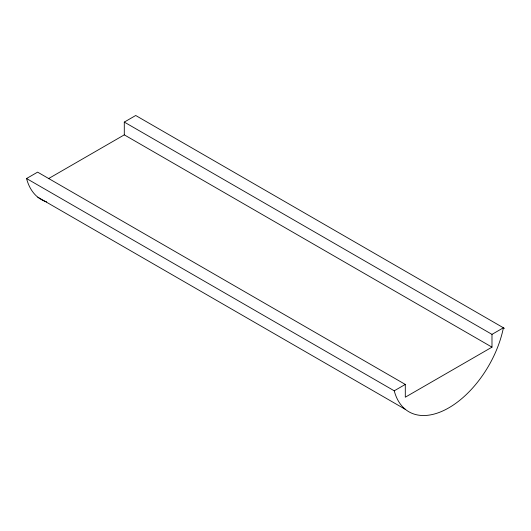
<?xml version="1.0" encoding="UTF-8"?>
<svg xmlns="http://www.w3.org/2000/svg" width="531" height="531" viewBox="0 0 531 531"><rect width="100%" height="100%" fill="white"/><g stroke="black" fill="none" stroke-linecap="round" stroke-linejoin="round"><path stroke-width="0.8" d="M46.688 201.899A79.842 46.097 -60 0 1 26.55 178.522L37.615 172.137L405.299 384.424L405.299 397.195L491.985 347.148L491.985 334.371L124.294 122.09L124.294 134.861L491.985 347.148M124.294 122.09L135.717 115.499L504.45 328.384M48.361 178.708L124.294 134.861M26.55 178.522L394.241 390.809L405.299 384.424M491.985 334.371L503.408 327.78A79.842 46.097 -60 0 1 448.821 407.835A79.842 46.097 -60 0 1 394.241 390.809M37.801 197.167L405.492 409.447"/></g></svg>
